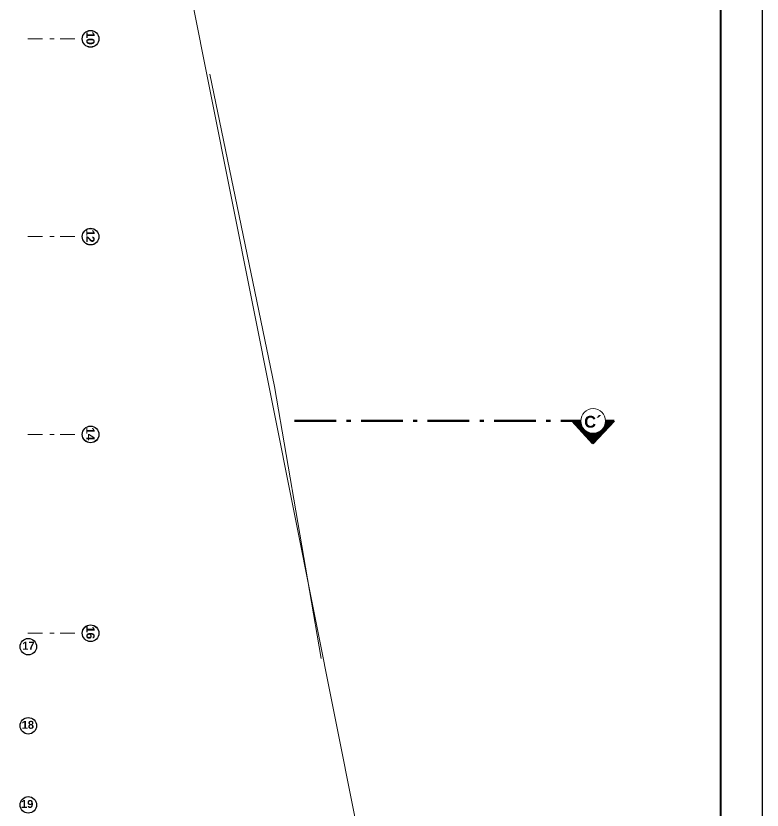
# Model space of a CAD drawing. Header units: metres. Extents: x 27 to 147, y -173 to 8.
# Drawn here: x 128.85 to 146.79, y -44.38 to -25.3 of the extents above; entities that cross this region are included whole.
import ezdxf
from ezdxf.enums import TextEntityAlignment as Align

# ---------------------------------------------------------------- set-up
doc = ezdxf.new("R2010")
doc.units = ezdxf.units.M
for name, pattern in [('1CORTE', [1.5, 1, -0.25, 0, -0.25]), ('ACAD_ISO04W100', [30, 24, -3, 0, -3]), ('Dot & Dashed', [0.670278, 0.352778, -0.176389, 0, -0.141111])]:
    doc.linetypes.add(name, pattern=pattern)
for name, color, linetype, lineweight in [('1', 7, 'Continuous', 5), ('AA. Proyeccion Corte', 10, '1CORTE', 50), ('CORTE_EJE', 31, 'ACAD_ISO04W100', 80), ('Cotas varias El', 253, 'Continuous', 13), ('Drawing & Figure_Pen_No__1', 7, 'Continuous', 13), ('GRAFO 0 BLANCO', 7, 'Continuous', 0), ('GRAFO 3', 22, 'Continuous', 30), ('TEXTOS-SUBTITULO', 7, 'Continuous', 30)]:
    doc.layers.add(name, color=color, linetype=linetype, lineweight=lineweight)
doc.styles.add('GENERATED_STYLE_1', font='arialbd.ttf')
doc.styles.add('TURBO_BASS', font='swisseb.ttf')

msp = doc.modelspace()

# ---------------------------------------------------------------- hatches: boundary and pattern name
at = {"layer": '1', "lineweight": 5}
h = msp.add_hatch(dxfattribs=at)
h.set_pattern_fill('_USER,_O', scale=0.02, angle=630, pattern_type=0)
h.set_pattern_definition([(270.373563, (-8.389226, 21.335715), (-0.019999575, -0.000130397), [])])
h.paths.add_polyline_path([(142.723, -35.326, -0.414214), (142.429, -35.028), (142.223, -35.026), (142.721, -35.571), (143.227, -35.033), (143.021, -35.032, -0.414214)])
h = msp.add_hatch(dxfattribs=at)
h.set_pattern_fill('_USER,_O', scale=0.02, angle=630, pattern_type=0)
h.set_pattern_definition([(270.373563, (-8.389226, 21.335715), (-0.019999575, -0.000130397), [])])
h.paths.add_polyline_path([(142.723, -35.326, -0.414214), (142.429, -35.028), (142.223, -35.026), (142.721, -35.571), (143.227, -35.033), (143.021, -35.032, -0.414214)])

# ---------------------------------------------------------------- linework, layer by layer
at = {"color": 7}
msp.add_lwpolyline([(26.786, 8.485), (146.786, 8.485), (146.786, -81.515), (26.786, -81.515), (26.786, 8.485)], dxfattribs=at)
at = {"color": 7, "lineweight": 40}
msp.add_lwpolyline([(27.786, 7.485), (145.786, 7.485), (145.786, -77.621), (27.786, -77.621)], close=True, dxfattribs=at)
at = {"layer": '1', "color": 7}
msp.add_circle((142.725, -35.032), 0.296, dxfattribs=at)
msp.add_circle((142.725, -35.032), 0.296, dxfattribs=at)
at = {"layer": 'AA. Proyeccion Corte', "color": 7}
for p, q in [((135.548, -35.026), (142.429, -35.026)), ((143.021, -35.026), (143.021, -35.026))]:
    msp.add_line(p, q, dxfattribs=at)
at = {"layer": 'CORTE_EJE', "color": 7, "linetype": 'ACAD_ISO04W100', "ltscale": 0.8}
msp.add_lwpolyline([(143.021, -35.032), (143.227, -35.033), (142.721, -35.571), (142.223, -35.026), (142.429, -35.028)], dxfattribs=at)
msp.add_lwpolyline([(143.021, -35.032), (143.227, -35.033), (142.721, -35.571), (142.223, -35.026), (142.429, -35.028)], dxfattribs=at)
at = {"layer": 'Cotas varias El', "linetype": 'Dot & Dashed'}
for p, q in [((129.142, -25.854), (130.447, -25.854)), ((129.142, -25.854), (130.447, -25.854)), ((129.142, -25.856), (130.447, -25.856)), ((129.142, -25.856), (130.447, -25.856)), ((129.142, -30.604), (130.447, -30.604)), ((129.142, -30.606), (130.447, -30.606)), ((129.142, -35.354), (130.447, -35.354)), ((129.142, -35.356), (130.447, -35.356)), ((129.142, -40.129), (130.447, -40.129)), ((129.142, -40.131), (130.447, -40.131))]:
    msp.add_line(p, q, dxfattribs=at)
at = {"layer": 'Drawing & Figure_Pen_No__1', "linetype": 'Continuous'}
for p, q in [((135.065, -34.207), (133.515, -26.701)), ((136.19, -40.733), (135.065, -34.207))]:
    msp.add_line(p, q, dxfattribs=at)
at = {"layer": 'GRAFO 0 BLANCO', "color": 7}
msp.add_lwpolyline([(128.571, -2.288), (139.003, -54.576), (139.003, -54.576), (139.003, -54.576), (139.003, -54.576), (139.003, -54.576), (139.003, -54.576), (139.003, -54.576), (139.003, -54.576), (139.003, -54.576), (139.003, -54.576), (140.661, -64.057), (140.661, -64.057), (140.661, -64.057), (140.661, -64.057), (140.661, -64.057), (140.661, -64.057), (88.078, -61.217), (88.078, -71.03), (33.094, -68.411)], dxfattribs=at)
at = {"layer": 'GRAFO 3', "linetype": 'Continuous'}
for centre, radius in [((130.647, -25.854), 0.2), ((130.647, -25.856), 0.2), ((130.647, -30.604), 0.2), ((130.647, -30.606), 0.2), ((130.647, -35.354), 0.2), ((130.647, -35.356), 0.2), ((130.647, -40.129), 0.2), ((130.647, -40.131), 0.2), ((129.151, -40.454), 0.198), ((129.151, -42.353), 0.198), ((129.151, -44.253), 0.198)]:
    msp.add_circle(centre, radius, dxfattribs=at)

# ---------------------------------------------------------------- texts
at = {"char_height": 0.2, "attachment_point": 9, "rotation": 270, "style": 'GENERATED_STYLE_1'}
for s, insert in [('10', (130.542, -25.994)), ('10', (130.542, -25.997)), ('12', (130.542, -30.744)), ('12', (130.542, -30.747)), ('14', (130.542, -35.494)), ('14', (130.542, -35.497)), ('16', (130.542, -40.269)), ('16', (130.542, -40.272))]:
    msp.add_mtext(s, dxfattribs=dict(at, insert=insert))
at = {"layer": 'Cotas varias El', "ltscale": 0.25, "char_height": 0.19, "width": 4.212630093067868e-15, "attachment_point": 3, "rotation": 360, "style": 'GENERATED_STYLE_1'}
for s, insert in [('17', (129.301, -40.336)), ('18', (129.288, -42.235)), ('19', (129.271, -44.135))]:
    msp.add_mtext(s, dxfattribs=dict(at, insert=insert))
at = {"layer": 'TEXTOS-SUBTITULO', "style": 'TURBO_BASS'}
msp.add_text('C´', height=0.2831, rotation=360, dxfattribs=at).set_placement((142.719, -35.193), align=Align.CENTER)

doc.saveas('drawing.dxf')
